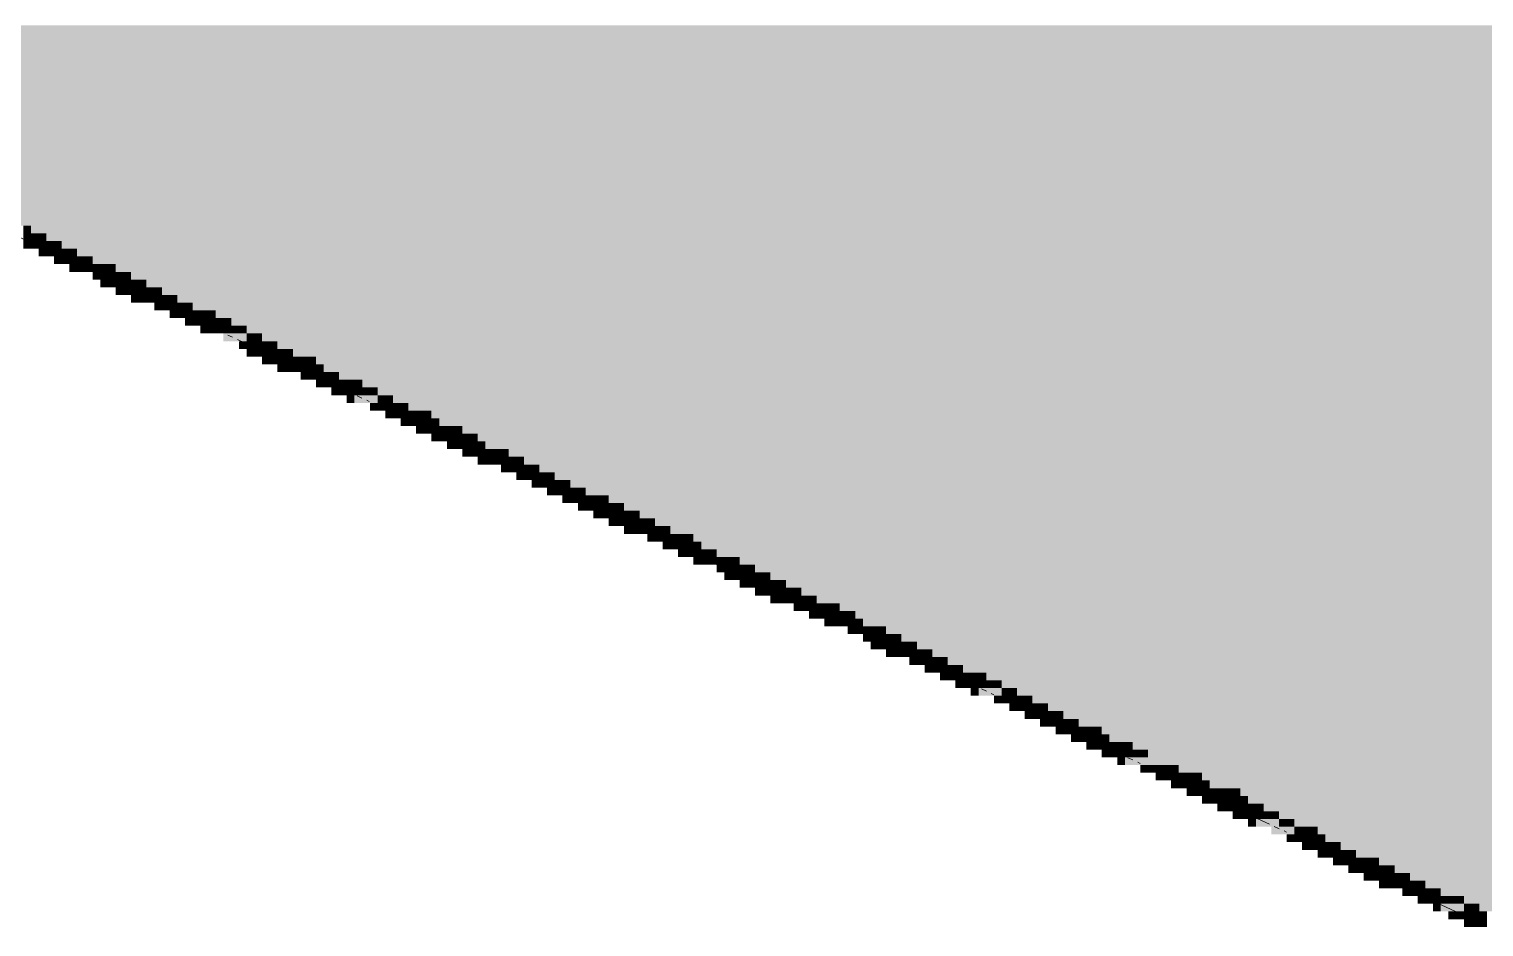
# Paper-space layout '03 3D Building and Roof' of a CAD drawing. Header units: millimetres. Extents: x 5 to 415, y 5 to 292.
# Drawn here: x 99.81 to 131.27, y 180.83 to 200.25 of the extents above; entities that cross this region are included whole.
import ezdxf

# ---------------------------------------------------------------- set-up
doc = ezdxf.new("R2010")
doc.units = ezdxf.units.MM
doc.layers.add('EXISTING', color=7, linetype='Continuous')
doc.layers.add('IMAGES', color=7, linetype='Continuous')

# ---------------------------------------------------------------- blocks, each defined once
blk = doc.blocks.new('SHEET_03')
at = {"layer": 'EXISTING', "color": 250, "lineweight": 9}
for p, q in [((99.567, 195.764), (100.253, 195.442)), ((100.358, 195.393), (100.464, 195.343)), ((100.569, 195.294), (100.622, 195.269)), ((100.728, 195.219), (100.833, 195.17)), ((100.939, 195.12), (100.991, 195.095)), ((101.15, 195.021), (101.836, 194.699)), ((101.941, 194.649), (102.047, 194.6)), ((102.152, 194.55), (102.205, 194.526)), ((102.363, 194.451), (102.416, 194.427)), ((102.522, 194.377), (102.627, 194.327)), ((102.733, 194.278), (103.049, 194.129)), ((103.155, 194.08), (103.419, 193.956)), ((103.524, 193.906), (103.63, 193.857)), ((103.735, 193.807), (103.788, 193.782)), ((103.946, 193.708), (103.999, 193.683)), ((104.105, 193.634), (104.21, 193.584)), ((104.316, 193.535), (104.632, 193.386)), ((104.738, 193.337), (105.002, 193.213)), ((105.107, 193.163), (105.213, 193.114)), ((105.318, 193.064), (105.371, 193.039)), ((105.529, 192.965), (105.582, 192.94)), ((105.688, 192.891), (106.215, 192.643)), ((106.321, 192.593), (106.426, 192.544)), ((106.532, 192.494), (106.585, 192.47)), ((106.69, 192.42), (106.796, 192.37)), ((106.901, 192.321), (107.007, 192.271)), ((107.112, 192.222), (107.165, 192.197)), ((107.323, 192.123), (107.798, 191.9)), ((107.904, 191.85), (108.009, 191.801)), ((108.115, 191.751), (108.167, 191.726)), ((108.273, 191.677), (108.379, 191.627)), ((108.484, 191.578), (108.59, 191.528)), ((108.695, 191.479), (108.748, 191.454)), ((108.906, 191.38), (109.381, 191.157)), ((109.487, 191.107), (109.592, 191.058)), ((109.698, 191.008), (109.75, 190.983)), ((109.856, 190.934), (109.962, 190.884)), ((110.067, 190.835), (110.173, 190.785)), ((110.278, 190.735), (110.595, 190.587)), ((110.7, 190.537), (110.964, 190.413)), ((111.07, 190.364), (111.175, 190.314)), ((111.281, 190.265), (111.386, 190.215)), ((111.492, 190.166), (111.545, 190.141)), ((111.65, 190.091), (111.756, 190.042)), ((111.861, 189.992), (112.178, 189.844)), ((112.283, 189.794), (112.547, 189.67)), ((112.653, 189.621), (112.758, 189.571)), ((112.864, 189.522), (112.969, 189.472)), ((113.075, 189.423), (113.127, 189.398)), ((113.233, 189.348), (113.339, 189.299)), ((113.444, 189.249), (113.761, 189.101)), ((113.866, 189.051), (114.341, 188.828)), ((114.447, 188.778), (114.552, 188.729)), ((114.658, 188.679), (114.71, 188.655)), ((114.869, 188.58), (115.344, 188.357)), ((115.449, 188.308), (115.555, 188.258)), ((115.66, 188.209), (115.924, 188.085)), ((116.03, 188.035), (116.135, 187.986)), ((116.241, 187.936), (116.293, 187.911)), ((116.452, 187.837), (116.927, 187.614)), ((117.032, 187.565), (117.138, 187.515)), ((117.243, 187.466), (117.507, 187.342)), ((117.613, 187.292), (117.718, 187.243)), ((117.824, 187.193), (117.876, 187.168)), ((118.035, 187.094), (118.721, 186.772)), ((118.826, 186.722), (118.932, 186.673)), ((119.037, 186.623), (119.09, 186.599)), ((119.196, 186.549), (119.301, 186.499)), ((119.407, 186.45), (119.723, 186.301)), ((119.829, 186.252), (120.304, 186.029)), ((120.409, 185.979), (120.515, 185.93)), ((120.62, 185.88), (120.673, 185.855)), ((120.779, 185.806), (120.884, 185.756)), ((120.99, 185.707), (121.306, 185.558)), ((121.412, 185.509), (121.887, 185.286)), ((121.992, 185.236), (122.098, 185.187)), ((122.203, 185.137), (122.256, 185.112)), ((122.361, 185.063), (122.467, 185.013)), ((122.573, 184.964), (123.1, 184.716)), ((123.206, 184.666), (123.47, 184.542)), ((123.575, 184.493), (123.681, 184.443)), ((123.786, 184.394), (123.839, 184.369)), ((123.997, 184.295), (124.05, 184.27)), ((124.156, 184.22), (124.683, 183.973)), ((124.789, 183.923), (125.053, 183.799)), ((125.158, 183.75), (125.264, 183.7)), ((125.369, 183.651), (125.422, 183.626)), ((125.58, 183.552), (126.266, 183.23)), ((126.372, 183.18), (126.636, 183.056)), ((126.741, 183.007), (126.847, 182.957)), ((126.952, 182.908), (127.005, 182.883)), ((127.163, 182.808), (127.849, 182.486)), ((127.955, 182.437), (128.06, 182.387)), ((128.166, 182.338), (128.218, 182.313)), ((128.324, 182.263), (128.43, 182.214)), ((128.535, 182.164), (128.588, 182.14)), ((128.746, 182.065), (129.432, 181.743)), ((129.538, 181.694), (129.643, 181.644)), ((129.749, 181.595), (129.801, 181.57)), ((129.907, 181.52), (130.013, 181.471)), ((130.118, 181.421), (131.015, 181)), ((131.121, 180.951), (131.226, 180.901))]:
    blk.add_line(p, q, dxfattribs=at)
at = {"layer": 'IMAGES', "color": 7}
for points in [[(90.682, 200.167), (146.006, 200.167), (90.682, 200.333), (146.006, 200.333)], [(91.016, 200), (146.339, 200), (91.016, 200.167), (146.339, 200.167)], [(91.349, 199.833), (146.839, 199.833), (91.349, 200), (146.839, 200)], [(91.682, 199.667), (147.172, 199.667), (91.682, 199.833), (147.172, 199.833)], [(92.016, 199.5), (147.505, 199.5), (92.016, 199.667), (147.505, 199.667)], [(92.515, 199.333), (147.838, 199.333), (92.515, 199.5), (147.838, 199.5)], [(92.849, 199.167), (148.172, 199.167), (92.849, 199.333), (148.172, 199.333)], [(93.015, 199), (148.505, 199), (93.015, 199.167), (148.505, 199.167)], [(93.515, 198.833), (149.005, 198.833), (93.515, 199), (149.005, 199)], [(93.849, 198.667), (149.172, 198.667), (93.849, 198.833), (149.172, 198.833)], [(94.182, 198.5), (149.505, 198.5), (94.182, 198.667), (149.505, 198.667)], [(94.515, 198.333), (150.338, 198.333), (94.515, 198.5), (150.338, 198.5)], [(94.848, 198.167), (150.338, 198.167), (94.848, 198.333), (150.338, 198.333)], [(95.348, 198), (150.671, 198), (95.348, 198.167), (150.671, 198.167)], [(95.682, 197.833), (151.005, 197.833), (95.682, 198), (151.005, 198)], [(96.015, 197.667), (151.338, 197.667), (96.015, 197.833), (151.338, 197.833)], [(96.181, 197.5), (151.671, 197.5), (96.181, 197.667), (151.671, 197.667)], [(96.681, 197.333), (152.171, 197.333), (96.681, 197.5), (152.171, 197.5)], [(97.015, 197.167), (152.504, 197.167), (97.015, 197.333), (152.504, 197.333)], [(97.515, 197), (152.671, 197), (97.515, 197.167), (152.671, 197.167)], [(97.681, 196.833), (153.171, 196.833), (97.681, 197), (153.171, 197)], [(98.014, 196.667), (153.504, 196.667), (98.014, 196.833), (153.504, 196.833)], [(98.514, 196.5), (154.004, 196.5), (98.514, 196.667), (154.004, 196.667)], [(98.848, 196.333), (154.171, 196.333), (98.848, 196.5), (154.171, 196.5)], [(99.181, 196.167), (154.504, 196.167), (99.181, 196.333), (154.504, 196.333)], [(99.514, 196), (155.004, 196), (99.514, 196.167), (155.004, 196.167)], [(99.681, 195.833), (99.847, 195.833), (99.681, 196), (99.847, 196)], [(99.681, 195.667), (99.847, 195.667), (99.681, 195.833), (99.847, 195.833)], [(99.847, 195.833), (155.337, 195.833), (99.847, 196), (155.337, 196)], [(99.847, 195.667), (100.014, 195.667), (99.847, 195.833), (100.014, 195.833)], [(100.014, 195.667), (100.181, 195.667), (100.014, 195.833), (100.181, 195.833)], [(100.181, 195.667), (155.67, 195.667), (100.181, 195.833), (155.67, 195.833)], [(99.681, 195.5), (99.847, 195.5), (99.681, 195.667), (99.847, 195.667)], [(99.847, 195.5), (100.181, 195.5), (99.847, 195.667), (100.181, 195.667)], [(100.014, 195.333), (100.181, 195.333), (100.014, 195.5), (100.181, 195.5)], [(100.181, 195.5), (100.514, 195.5), (100.181, 195.667), (100.514, 195.667)], [(100.181, 195.333), (100.347, 195.333), (100.181, 195.5), (100.347, 195.5)], [(100.347, 195.333), (100.514, 195.333), (100.347, 195.5), (100.514, 195.5)], [(100.514, 195.5), (156.004, 195.5), (100.514, 195.667), (156.004, 195.667)], [(100.514, 195.333), (100.681, 195.333), (100.514, 195.5), (100.681, 195.5)], [(100.681, 195.333), (100.847, 195.333), (100.681, 195.5), (100.847, 195.5)], [(100.847, 195.333), (156.337, 195.333), (100.847, 195.5), (156.337, 195.5)], [(100.347, 195.167), (100.514, 195.167), (100.347, 195.333), (100.514, 195.333)], [(100.514, 195.167), (100.847, 195.167), (100.514, 195.333), (100.847, 195.333)], [(100.681, 195), (100.847, 195), (100.681, 195.167), (100.847, 195.167)], [(100.847, 195.167), (101.014, 195.167), (100.847, 195.333), (101.014, 195.333)], [(100.847, 195), (101.014, 195), (100.847, 195.167), (101.014, 195.167)], [(101.014, 195.167), (101.181, 195.167), (101.014, 195.333), (101.181, 195.333)], [(101.014, 195), (101.181, 195), (101.014, 195.167), (101.181, 195.167)], [(101.181, 195.167), (156.67, 195.167), (101.181, 195.333), (156.67, 195.333)], [(101.181, 195), (101.347, 195), (101.181, 195.167), (101.347, 195.167)], [(101.347, 195), (101.68, 195), (101.347, 195.167), (101.68, 195.167)], [(101.68, 195), (157.17, 195), (101.68, 195.167), (157.17, 195.167)], [(101.181, 194.833), (101.347, 194.833), (101.181, 195), (101.347, 195)], [(101.347, 194.833), (101.514, 194.833), (101.347, 195), (101.514, 195)], [(101.347, 194.667), (101.514, 194.667), (101.347, 194.833), (101.514, 194.833)], [(101.514, 194.667), (101.68, 194.667), (101.514, 195), (101.68, 195)], [(101.68, 194.833), (102.014, 194.833), (101.68, 195), (102.014, 195)], [(101.68, 194.667), (101.847, 194.667), (101.68, 194.833), (101.847, 194.833)], [(101.847, 194.5), (102.014, 194.5), (101.847, 194.833), (102.014, 194.833)], [(102.014, 194.833), (157.503, 194.833), (102.014, 195), (157.503, 195)], [(102.014, 194.667), (102.347, 194.667), (102.014, 194.833), (102.347, 194.833)], [(102.347, 194.667), (157.67, 194.667), (102.347, 194.833), (157.67, 194.833)], [(101.68, 194.5), (101.847, 194.5), (101.68, 194.667), (101.847, 194.667)], [(102.014, 194.5), (102.18, 194.5), (102.014, 194.667), (102.18, 194.667)], [(102.014, 194.333), (102.18, 194.333), (102.014, 194.5), (102.18, 194.5)], [(102.18, 194.5), (102.347, 194.5), (102.18, 194.667), (102.347, 194.667)], [(102.18, 194.333), (102.347, 194.333), (102.18, 194.5), (102.347, 194.5)], [(102.347, 194.5), (102.68, 194.5), (102.347, 194.667), (102.68, 194.667)], [(102.347, 194.333), (102.68, 194.333), (102.347, 194.5), (102.68, 194.5)], [(102.68, 194.5), (158.17, 194.5), (102.68, 194.667), (158.17, 194.667)], [(102.68, 194.333), (102.847, 194.333), (102.68, 194.5), (102.847, 194.5)], [(102.847, 194.333), (103.014, 194.333), (102.847, 194.5), (103.014, 194.5)], [(103.014, 194.333), (158.503, 194.333), (103.014, 194.5), (158.503, 194.5)], [(102.514, 194.167), (102.68, 194.167), (102.514, 194.333), (102.68, 194.333)], [(102.68, 194.167), (102.847, 194.167), (102.68, 194.333), (102.847, 194.333)], [(102.847, 194.167), (103.014, 194.167), (102.847, 194.333), (103.014, 194.333)], [(102.847, 194), (103.014, 194), (102.847, 194.167), (103.014, 194.167)], [(103.014, 194.167), (103.18, 194.167), (103.014, 194.333), (103.18, 194.333)], [(103.014, 194), (103.347, 194), (103.014, 194.167), (103.347, 194.167)], [(103.18, 194.167), (103.347, 194.167), (103.18, 194.333), (103.347, 194.333)], [(103.347, 194.167), (158.836, 194.167), (103.347, 194.333), (158.836, 194.333)], [(103.347, 194), (103.513, 194), (103.347, 194.167), (103.513, 194.167)], [(103.513, 194), (103.68, 194), (103.513, 194.167), (103.68, 194.167)], [(103.68, 194), (103.847, 194), (103.68, 194.167), (103.847, 194.167)], [(103.847, 194), (159.336, 194), (103.847, 194.167), (159.336, 194.167)], [(103.18, 193.833), (103.347, 193.833), (103.18, 194), (103.347, 194)], [(103.347, 193.833), (103.513, 193.833), (103.347, 194), (103.513, 194)], [(103.513, 193.833), (103.68, 193.833), (103.513, 194), (103.68, 194)], [(103.513, 193.667), (103.68, 193.667), (103.513, 193.833), (103.68, 193.833)], [(103.68, 193.833), (103.847, 193.833), (103.68, 194), (103.847, 194)], [(103.68, 193.667), (103.847, 193.667), (103.68, 193.833), (103.847, 193.833)], [(103.847, 193.833), (104.013, 193.833), (103.847, 194), (104.013, 194)], [(103.847, 193.667), (104.18, 193.667), (103.847, 193.833), (104.18, 193.833)], [(104.013, 193.833), (104.18, 193.833), (104.013, 194), (104.18, 194)], [(104.18, 193.833), (159.503, 193.833), (104.18, 194), (159.503, 194)], [(104.18, 193.667), (104.513, 193.667), (104.18, 193.833), (104.513, 193.833)], [(104.513, 193.667), (159.836, 193.667), (104.513, 193.833), (159.836, 193.833)], [(104.013, 193.5), (104.513, 193.5), (104.013, 193.667), (104.513, 193.667)], [(104.513, 193.5), (104.68, 193.5), (104.513, 193.667), (104.68, 193.667)], [(104.68, 193.5), (104.847, 193.5), (104.68, 193.667), (104.847, 193.667)], [(104.847, 193.5), (160.336, 193.5), (104.847, 193.667), (160.336, 193.667)], [(104.347, 193.333), (104.513, 193.333), (104.347, 193.5), (104.513, 193.5)], [(104.513, 193.333), (104.68, 193.333), (104.513, 193.5), (104.68, 193.5)], [(104.513, 193.167), (104.68, 193.167), (104.513, 193.333), (104.68, 193.333)], [(104.68, 193.167), (104.847, 193.167), (104.68, 193.5), (104.847, 193.5)], [(104.847, 193.333), (105.013, 193.333), (104.847, 193.5), (105.013, 193.5)], [(104.847, 193.167), (105.013, 193.167), (104.847, 193.333), (105.013, 193.333)], [(105.013, 193.333), (105.18, 193.333), (105.013, 193.5), (105.18, 193.5)], [(105.013, 193.167), (105.18, 193.167), (105.013, 193.333), (105.18, 193.333)], [(105.18, 193.333), (160.669, 193.333), (105.18, 193.5), (160.669, 193.5)], [(105.18, 193.167), (105.513, 193.167), (105.18, 193.333), (105.513, 193.333)], [(105.513, 193.167), (160.836, 193.167), (105.513, 193.333), (160.836, 193.333)], [(104.847, 193), (105.013, 193), (104.847, 193.167), (105.013, 193.167)], [(105.013, 193), (105.18, 193), (105.013, 193.167), (105.18, 193.167)], [(105.18, 193), (105.346, 193), (105.18, 193.167), (105.346, 193.167)], [(105.18, 192.833), (105.346, 192.833), (105.18, 193), (105.346, 193)], [(105.346, 193), (105.513, 193), (105.346, 193.167), (105.513, 193.167)], [(105.346, 192.833), (105.513, 192.833), (105.346, 193), (105.513, 193)], [(105.513, 193), (105.68, 193), (105.513, 193.167), (105.68, 193.167)], [(105.513, 192.833), (105.846, 192.833), (105.513, 193), (105.846, 193)], [(105.68, 193), (105.846, 193), (105.68, 193.167), (105.846, 193.167)], [(105.846, 193), (106.013, 193), (105.846, 193.167), (106.013, 193.167)], [(105.846, 192.833), (106.013, 192.833), (105.846, 193), (106.013, 193)], [(106.013, 193), (161.336, 193), (106.013, 193.167), (161.336, 193.167)], [(106.013, 192.833), (106.18, 192.833), (106.013, 193), (106.18, 193)], [(106.18, 192.833), (161.669, 192.833), (106.18, 193), (161.669, 193)], [(105.68, 192.667), (105.846, 192.667), (105.68, 192.833), (105.846, 192.833)], [(105.846, 192.667), (106.18, 192.667), (105.846, 192.833), (106.18, 192.833)], [(106.013, 192.5), (106.18, 192.5), (106.013, 192.667), (106.18, 192.667)], [(106.18, 192.667), (106.346, 192.667), (106.18, 192.833), (106.346, 192.833)], [(106.18, 192.5), (106.346, 192.5), (106.18, 192.667), (106.346, 192.667)], [(106.346, 192.667), (106.513, 192.667), (106.346, 192.833), (106.513, 192.833)], [(106.346, 192.5), (106.513, 192.5), (106.346, 192.667), (106.513, 192.667)], [(106.513, 192.667), (162.003, 192.667), (106.513, 192.833), (162.003, 192.833)], [(106.513, 192.5), (106.68, 192.5), (106.513, 192.667), (106.68, 192.667)], [(106.68, 192.5), (106.846, 192.5), (106.68, 192.667), (106.846, 192.667)], [(106.846, 192.5), (107.013, 192.5), (106.846, 192.667), (107.013, 192.667)], [(107.013, 192.5), (162.502, 192.5), (107.013, 192.667), (162.502, 192.667)], [(106.346, 192.333), (106.513, 192.333), (106.346, 192.5), (106.513, 192.5)], [(106.513, 192.333), (106.846, 192.333), (106.513, 192.5), (106.846, 192.5)], [(106.68, 192.167), (106.846, 192.167), (106.68, 192.333), (106.846, 192.333)], [(106.846, 192.333), (107.013, 192.333), (106.846, 192.5), (107.013, 192.5)], [(106.846, 192.167), (107.346, 192.167), (106.846, 192.333), (107.346, 192.333)], [(107.013, 192.333), (107.346, 192.333), (107.013, 192.5), (107.346, 192.5)], [(107.346, 192.333), (162.669, 192.333), (107.346, 192.5), (162.669, 192.5)], [(107.346, 192.167), (107.513, 192.167), (107.346, 192.333), (107.513, 192.333)], [(107.513, 192.167), (107.679, 192.167), (107.513, 192.333), (107.679, 192.333)], [(107.679, 192.167), (163.002, 192.167), (107.679, 192.333), (163.002, 192.333)], [(107.179, 192), (107.346, 192), (107.179, 192.167), (107.346, 192.167)], [(107.346, 192), (107.513, 192), (107.346, 192.167), (107.513, 192.167)], [(107.513, 192), (107.679, 192), (107.513, 192.167), (107.679, 192.167)], [(107.513, 191.833), (107.679, 191.833), (107.513, 192), (107.679, 192)], [(107.679, 192), (107.846, 192), (107.679, 192.167), (107.846, 192.167)], [(107.679, 191.833), (107.846, 191.833), (107.679, 192), (107.846, 192)], [(107.846, 192), (108.013, 192), (107.846, 192.167), (108.013, 192.167)], [(107.846, 191.833), (108.013, 191.833), (107.846, 192), (108.013, 192)], [(108.013, 192), (163.502, 192), (108.013, 192.167), (163.502, 192.167)], [(108.013, 191.833), (108.179, 191.833), (108.013, 192), (108.179, 192)], [(108.179, 191.833), (108.346, 191.833), (108.179, 192), (108.346, 192)], [(108.346, 191.833), (108.512, 191.833), (108.346, 192), (108.512, 192)], [(108.512, 191.833), (163.836, 191.833), (108.512, 192), (163.836, 192)], [(107.846, 191.667), (108.013, 191.667), (107.846, 191.833), (108.013, 191.833)], [(108.013, 191.667), (108.346, 191.667), (108.013, 191.833), (108.346, 191.833)], [(108.179, 191.5), (108.346, 191.5), (108.179, 191.667), (108.346, 191.667)], [(108.346, 191.667), (108.512, 191.667), (108.346, 191.833), (108.512, 191.833)], [(108.346, 191.5), (108.679, 191.5), (108.346, 191.667), (108.679, 191.667)], [(108.512, 191.667), (108.679, 191.667), (108.512, 191.833), (108.679, 191.833)], [(108.679, 191.667), (164.169, 191.667), (108.679, 191.833), (164.169, 191.833)], [(108.679, 191.5), (108.846, 191.5), (108.679, 191.667), (108.846, 191.667)], [(108.846, 191.5), (109.012, 191.5), (108.846, 191.667), (109.012, 191.667)], [(109.012, 191.5), (109.179, 191.5), (109.012, 191.667), (109.179, 191.667)], [(109.179, 191.5), (164.502, 191.5), (109.179, 191.667), (164.502, 191.667)], [(108.512, 191.333), (108.679, 191.333), (108.512, 191.5), (108.679, 191.5)], [(108.679, 191.333), (108.846, 191.333), (108.679, 191.5), (108.846, 191.5)], [(108.846, 191.333), (109.179, 191.333), (108.846, 191.5), (109.179, 191.5)], [(108.846, 191.167), (109.012, 191.167), (108.846, 191.333), (109.012, 191.333)], [(109.012, 191.167), (109.346, 191.167), (109.012, 191.333), (109.346, 191.333)], [(109.179, 191.333), (109.346, 191.333), (109.179, 191.5), (109.346, 191.5)], [(109.346, 191.333), (109.512, 191.333), (109.346, 191.5), (109.512, 191.5)], [(109.346, 191.167), (109.512, 191.167), (109.346, 191.333), (109.512, 191.333)], [(109.512, 191.333), (164.835, 191.333), (109.512, 191.5), (164.835, 191.5)], [(109.512, 191.167), (109.679, 191.167), (109.512, 191.333), (109.679, 191.333)], [(109.679, 191.167), (165.169, 191.167), (109.679, 191.333), (165.169, 191.333)], [(109.179, 191), (109.346, 191), (109.179, 191.167), (109.346, 191.167)], [(109.346, 191), (109.512, 191), (109.346, 191.167), (109.512, 191.167)], [(109.512, 191), (109.679, 191), (109.512, 191.167), (109.679, 191.167)], [(109.679, 191), (109.846, 191), (109.679, 191.167), (109.846, 191.167)], [(109.846, 191), (110.012, 191), (109.846, 191.167), (110.012, 191.167)], [(110.012, 191), (110.179, 191), (110.012, 191.167), (110.179, 191.167)], [(110.179, 191), (165.669, 191), (110.179, 191.167), (165.669, 191.167)], [(109.512, 190.833), (109.679, 190.833), (109.512, 191), (109.679, 191)], [(109.679, 190.833), (110.012, 190.833), (109.679, 191), (110.012, 191)], [(110.012, 190.833), (110.179, 190.833), (110.012, 191), (110.179, 191)], [(110.012, 190.667), (110.179, 190.667), (110.012, 190.833), (110.179, 190.833)], [(110.179, 190.833), (110.345, 190.833), (110.179, 191), (110.345, 191)], [(110.179, 190.667), (110.345, 190.667), (110.179, 190.833), (110.345, 190.833)], [(110.345, 190.833), (110.512, 190.833), (110.345, 191), (110.512, 191)], [(110.345, 190.667), (110.512, 190.667), (110.345, 190.833), (110.512, 190.833)], [(110.512, 190.833), (166.002, 190.833), (110.512, 191), (166.002, 191)], [(110.512, 190.667), (110.679, 190.667), (110.512, 190.833), (110.679, 190.833)], [(110.679, 190.667), (110.845, 190.667), (110.679, 190.833), (110.845, 190.833)], [(110.845, 190.667), (166.335, 190.667), (110.845, 190.833), (166.335, 190.833)], [(110.345, 190.5), (110.512, 190.5), (110.345, 190.667), (110.512, 190.667)], [(110.512, 190.5), (110.679, 190.5), (110.512, 190.667), (110.679, 190.667)], [(110.679, 190.5), (110.845, 190.5), (110.679, 190.667), (110.845, 190.667)], [(110.679, 190.333), (110.845, 190.333), (110.679, 190.5), (110.845, 190.5)], [(110.845, 190.5), (111.012, 190.5), (110.845, 190.667), (111.012, 190.667)], [(110.845, 190.333), (111.012, 190.333), (110.845, 190.5), (111.012, 190.5)], [(111.012, 190.5), (111.179, 190.5), (111.012, 190.667), (111.179, 190.667)], [(111.012, 190.333), (111.179, 190.333), (111.012, 190.5), (111.179, 190.5)], [(111.179, 190.5), (166.668, 190.5), (111.179, 190.667), (166.668, 190.667)], [(111.179, 190.333), (111.345, 190.333), (111.179, 190.5), (111.345, 190.5)], [(111.345, 190.333), (111.512, 190.333), (111.345, 190.5), (111.512, 190.5)], [(111.512, 190.333), (167.002, 190.333), (111.512, 190.5), (167.002, 190.5)], [(111.012, 190.167), (111.179, 190.167), (111.012, 190.333), (111.179, 190.333)], [(111.179, 190.167), (111.345, 190.167), (111.179, 190.333), (111.345, 190.333)], [(111.345, 190.167), (111.512, 190.167), (111.345, 190.333), (111.512, 190.333)], [(111.345, 190), (111.512, 190), (111.345, 190.167), (111.512, 190.167)], [(111.512, 190.167), (111.679, 190.167), (111.512, 190.333), (111.679, 190.333)], [(111.512, 190), (111.845, 190), (111.512, 190.167), (111.845, 190.167)], [(111.679, 190.167), (111.845, 190.167), (111.679, 190.333), (111.845, 190.333)], [(111.845, 190.167), (167.501, 190.167), (111.845, 190.333), (167.501, 190.333)], [(111.845, 190), (112.012, 190), (111.845, 190.167), (112.012, 190.167)], [(112.012, 190), (112.178, 190), (112.012, 190.167), (112.178, 190.167)], [(112.178, 190), (112.345, 190), (112.178, 190.167), (112.345, 190.167)], [(112.345, 190), (167.668, 190), (112.345, 190.167), (167.668, 190.167)], [(111.679, 189.833), (111.845, 189.833), (111.679, 190), (111.845, 190)], [(111.845, 189.833), (112.012, 189.833), (111.845, 190), (112.012, 190)], [(112.012, 189.833), (112.178, 189.833), (112.012, 190), (112.178, 190)], [(112.012, 189.667), (112.178, 189.667), (112.012, 189.833), (112.178, 189.833)], [(112.178, 189.667), (112.345, 189.667), (112.178, 190), (112.345, 190)], [(112.345, 189.833), (112.512, 189.833), (112.345, 190), (112.512, 190)], [(112.345, 189.667), (112.512, 189.667), (112.345, 189.833), (112.512, 189.833)], [(112.512, 189.833), (112.678, 189.833), (112.512, 190), (112.678, 190)], [(112.512, 189.5), (112.678, 189.5), (112.512, 189.833), (112.678, 189.833)], [(112.678, 189.833), (168.001, 189.833), (112.678, 190), (168.001, 190)], [(112.678, 189.667), (112.845, 189.667), (112.678, 189.833), (112.845, 189.833)], [(112.845, 189.667), (113.012, 189.667), (112.845, 189.833), (113.012, 189.833)], [(113.012, 189.667), (168.335, 189.667), (113.012, 189.833), (168.335, 189.833)], [(112.345, 189.5), (112.512, 189.5), (112.345, 189.667), (112.512, 189.667)], [(112.678, 189.5), (112.845, 189.5), (112.678, 189.667), (112.845, 189.667)], [(112.678, 189.333), (112.845, 189.333), (112.678, 189.5), (112.845, 189.5)], [(112.845, 189.333), (113.012, 189.333), (112.845, 189.667), (113.012, 189.667)], [(113.012, 189.5), (113.178, 189.5), (113.012, 189.667), (113.178, 189.667)], [(113.012, 189.333), (113.178, 189.333), (113.012, 189.5), (113.178, 189.5)], [(113.178, 189.5), (113.345, 189.5), (113.178, 189.667), (113.345, 189.667)], [(113.178, 189.333), (113.345, 189.333), (113.178, 189.5), (113.345, 189.5)], [(113.345, 189.5), (168.835, 189.5), (113.345, 189.667), (168.835, 189.667)], [(113.345, 189.333), (113.512, 189.333), (113.345, 189.5), (113.512, 189.5)], [(113.512, 189.333), (113.678, 189.333), (113.512, 189.5), (113.678, 189.5)], [(113.678, 189.333), (169.168, 189.333), (113.678, 189.5), (169.168, 189.5)], [(113.178, 189.167), (113.345, 189.167), (113.178, 189.333), (113.345, 189.333)], [(113.345, 189.167), (113.512, 189.167), (113.345, 189.333), (113.512, 189.333)], [(113.512, 189.167), (113.678, 189.167), (113.512, 189.333), (113.678, 189.333)], [(113.512, 189), (113.678, 189), (113.512, 189.167), (113.678, 189.167)], [(113.678, 189.167), (113.845, 189.167), (113.678, 189.333), (113.845, 189.333)], [(113.678, 189), (113.845, 189), (113.678, 189.167), (113.845, 189.167)], [(113.845, 189.167), (114.011, 189.167), (113.845, 189.333), (114.011, 189.333)], [(113.845, 189), (114.178, 189), (113.845, 189.167), (114.178, 189.167)], [(114.011, 189.167), (114.178, 189.167), (114.011, 189.333), (114.178, 189.333)], [(114.178, 189.167), (169.501, 189.167), (114.178, 189.333), (169.501, 189.333)], [(114.178, 189), (114.345, 189), (114.178, 189.167), (114.345, 189.167)], [(114.345, 189), (169.834, 189), (114.345, 189.167), (169.834, 189.167)], [(113.845, 188.833), (114.011, 188.833), (113.845, 189), (114.011, 189)], [(114.011, 188.833), (114.178, 188.833), (114.011, 189), (114.178, 189)], [(114.178, 188.833), (114.345, 188.833), (114.178, 189), (114.345, 189)], [(114.178, 188.667), (114.345, 188.667), (114.178, 188.833), (114.345, 188.833)], [(114.345, 188.833), (114.511, 188.833), (114.345, 189), (114.511, 189)], [(114.345, 188.667), (114.678, 188.667), (114.345, 188.833), (114.678, 188.833)], [(114.511, 188.833), (114.678, 188.833), (114.511, 189), (114.678, 189)], [(114.678, 188.833), (170.168, 188.833), (114.678, 189), (170.168, 189)], [(114.678, 188.667), (114.845, 188.667), (114.678, 188.833), (114.845, 188.833)], [(114.845, 188.667), (115.011, 188.667), (114.845, 188.833), (115.011, 188.833)], [(115.011, 188.667), (115.178, 188.667), (115.011, 188.833), (115.178, 188.833)], [(115.178, 188.667), (170.668, 188.667), (115.178, 188.833), (170.668, 188.833)], [(114.678, 188.5), (114.845, 188.5), (114.678, 188.667), (114.845, 188.667)], [(114.845, 188.5), (115.178, 188.5), (114.845, 188.667), (115.178, 188.667)], [(114.845, 188.333), (115.011, 188.333), (114.845, 188.5), (115.011, 188.5)], [(115.011, 188.333), (115.178, 188.333), (115.011, 188.5), (115.178, 188.5)], [(115.178, 188.5), (115.345, 188.5), (115.178, 188.667), (115.345, 188.667)], [(115.178, 188.333), (115.345, 188.333), (115.178, 188.5), (115.345, 188.5)], [(115.345, 188.5), (115.511, 188.5), (115.345, 188.667), (115.511, 188.667)], [(115.345, 188.167), (115.511, 188.167), (115.345, 188.5), (115.511, 188.5)], [(115.511, 188.5), (171.001, 188.5), (115.511, 188.667), (171.001, 188.667)], [(115.511, 188.333), (115.844, 188.333), (115.511, 188.5), (115.844, 188.5)], [(115.844, 188.333), (171.167, 188.333), (115.844, 188.5), (171.167, 188.5)], [(115.178, 188.167), (115.345, 188.167), (115.178, 188.333), (115.345, 188.333)], [(115.511, 188.167), (115.678, 188.167), (115.511, 188.333), (115.678, 188.333)], [(115.678, 188), (115.844, 188), (115.678, 188.333), (115.844, 188.333)], [(115.844, 188.167), (116.011, 188.167), (115.844, 188.333), (116.011, 188.333)], [(116.011, 188.167), (116.178, 188.167), (116.011, 188.333), (116.178, 188.333)], [(116.178, 188.167), (171.667, 188.167), (116.178, 188.333), (171.667, 188.333)], [(115.511, 188), (115.678, 188), (115.511, 188.167), (115.678, 188.167)], [(115.844, 188), (116.011, 188), (115.844, 188.167), (116.011, 188.167)], [(115.844, 187.833), (116.011, 187.833), (115.844, 188), (116.011, 188)], [(116.011, 187.833), (116.178, 187.833), (116.011, 188.167), (116.178, 188.167)], [(116.178, 188), (116.344, 188), (116.178, 188.167), (116.344, 188.167)], [(116.178, 187.833), (116.344, 187.833), (116.178, 188), (116.344, 188)], [(116.344, 188), (116.511, 188), (116.344, 188.167), (116.511, 188.167)], [(116.344, 187.833), (116.511, 187.833), (116.344, 188), (116.511, 188)], [(116.511, 188), (172.001, 188), (116.511, 188.167), (172.001, 188.167)], [(116.511, 187.833), (116.678, 187.833), (116.511, 188), (116.678, 188)], [(116.678, 187.833), (116.844, 187.833), (116.678, 188), (116.844, 188)], [(116.844, 187.833), (172.334, 187.833), (116.844, 188), (172.334, 188)], [(116.344, 187.667), (116.511, 187.667), (116.344, 187.833), (116.511, 187.833)], [(116.511, 187.667), (116.844, 187.667), (116.511, 187.833), (116.844, 187.833)], [(116.678, 187.5), (116.844, 187.5), (116.678, 187.667), (116.844, 187.667)], [(116.844, 187.667), (117.011, 187.667), (116.844, 187.833), (117.011, 187.833)], [(116.844, 187.5), (117.011, 187.5), (116.844, 187.667), (117.011, 187.667)], [(117.011, 187.667), (117.178, 187.667), (117.011, 187.833), (117.178, 187.833)], [(117.011, 187.5), (117.178, 187.5), (117.011, 187.667), (117.178, 187.667)], [(117.178, 187.667), (117.344, 187.667), (117.178, 187.833), (117.344, 187.833)], [(117.178, 187.5), (117.344, 187.5), (117.178, 187.667), (117.344, 187.667)], [(117.344, 187.667), (172.667, 187.667), (117.344, 187.833), (172.667, 187.833)], [(117.344, 187.5), (117.511, 187.5), (117.344, 187.667), (117.511, 187.667)], [(117.511, 187.5), (117.677, 187.5), (117.511, 187.667), (117.677, 187.667)], [(117.677, 187.5), (173, 187.5), (117.677, 187.667), (173, 187.667)], [(117.011, 187.333), (117.178, 187.333), (117.011, 187.5), (117.178, 187.5)], [(117.178, 187.333), (117.344, 187.333), (117.178, 187.5), (117.344, 187.5)], [(117.344, 187.333), (117.511, 187.333), (117.344, 187.5), (117.511, 187.5)], [(117.511, 187.333), (117.677, 187.333), (117.511, 187.5), (117.677, 187.5)], [(117.511, 187.167), (117.844, 187.167), (117.511, 187.333), (117.844, 187.333)], [(117.677, 187.333), (117.844, 187.333), (117.677, 187.5), (117.844, 187.5)], [(117.844, 187.333), (173.334, 187.333), (117.844, 187.5), (173.334, 187.5)], [(117.844, 187.167), (118.011, 187.167), (117.844, 187.333), (118.011, 187.333)], [(118.011, 187.167), (118.177, 187.167), (118.011, 187.333), (118.177, 187.333)], [(118.177, 187.167), (118.344, 187.167), (118.177, 187.333), (118.344, 187.333)], [(118.344, 187.167), (173.834, 187.167), (118.344, 187.333), (173.834, 187.333)], [(117.844, 187), (118.011, 187), (117.844, 187.167), (118.011, 187.167)], [(118.011, 187), (118.177, 187), (118.011, 187.167), (118.177, 187.167)], [(118.011, 186.833), (118.177, 186.833), (118.011, 187), (118.177, 187)], [(118.177, 187), (118.344, 187), (118.177, 187.167), (118.344, 187.167)], [(118.177, 186.833), (118.344, 186.833), (118.177, 187), (118.344, 187)], [(118.344, 187), (118.511, 187), (118.344, 187.167), (118.511, 187.167)], [(118.344, 186.833), (118.511, 186.833), (118.344, 187), (118.511, 187)], [(118.511, 187), (118.677, 187), (118.511, 187.167), (118.677, 187.167)], [(118.511, 186.833), (118.677, 186.833), (118.511, 187), (118.677, 187)], [(118.677, 187), (174.167, 187), (118.677, 187.167), (174.167, 187.167)], [(118.677, 186.833), (118.844, 186.833), (118.677, 187), (118.844, 187)], [(118.844, 186.833), (119.011, 186.833), (118.844, 187), (119.011, 187)], [(119.011, 186.833), (174.334, 186.833), (119.011, 187), (174.334, 187)], [(118.344, 186.667), (118.511, 186.667), (118.344, 186.833), (118.511, 186.833)], [(118.511, 186.667), (118.677, 186.667), (118.511, 186.833), (118.677, 186.833)], [(118.677, 186.667), (118.844, 186.667), (118.677, 186.833), (118.844, 186.833)], [(118.844, 186.667), (119.011, 186.667), (118.844, 186.833), (119.011, 186.833)], [(118.844, 186.5), (119.011, 186.5), (118.844, 186.667), (119.011, 186.667)], [(119.011, 186.667), (119.177, 186.667), (119.011, 186.833), (119.177, 186.833)], [(119.011, 186.5), (119.177, 186.5), (119.011, 186.667), (119.177, 186.667)], [(119.177, 186.667), (119.344, 186.667), (119.177, 186.833), (119.344, 186.833)], [(119.177, 186.5), (119.344, 186.5), (119.177, 186.667), (119.344, 186.667)], [(119.344, 186.667), (174.833, 186.667), (119.344, 186.833), (174.833, 186.833)], [(119.344, 186.5), (119.51, 186.5), (119.344, 186.667), (119.51, 186.667)], [(119.51, 186.5), (119.677, 186.5), (119.51, 186.667), (119.677, 186.667)], [(119.677, 186.5), (175.167, 186.5), (119.677, 186.667), (175.167, 186.667)], [(119.177, 186.333), (119.344, 186.333), (119.177, 186.5), (119.344, 186.5)], [(119.344, 186.333), (119.51, 186.333), (119.344, 186.5), (119.51, 186.5)], [(119.51, 186.333), (119.677, 186.333), (119.51, 186.5), (119.677, 186.5)], [(119.51, 186.167), (119.677, 186.167), (119.51, 186.333), (119.677, 186.333)], [(119.677, 186.333), (119.844, 186.333), (119.677, 186.5), (119.844, 186.5)], [(119.677, 186.167), (119.844, 186.167), (119.677, 186.333), (119.844, 186.333)], [(119.844, 186.333), (120.01, 186.333), (119.844, 186.5), (120.01, 186.5)], [(119.844, 186.167), (120.01, 186.167), (119.844, 186.333), (120.01, 186.333)], [(120.01, 186.333), (175.5, 186.333), (120.01, 186.5), (175.5, 186.5)], [(120.01, 186.167), (120.177, 186.167), (120.01, 186.333), (120.177, 186.333)], [(120.177, 186.167), (120.344, 186.167), (120.177, 186.333), (120.344, 186.333)], [(120.344, 186.167), (120.51, 186.167), (120.344, 186.333), (120.51, 186.333)], [(120.51, 186.167), (175.833, 186.167), (120.51, 186.333), (175.833, 186.333)], [(119.844, 186), (120.01, 186), (119.844, 186.167), (120.01, 186.167)], [(120.01, 186), (120.344, 186), (120.01, 186.167), (120.344, 186.167)], [(120.177, 185.833), (120.344, 185.833), (120.177, 186), (120.344, 186)], [(120.344, 186), (120.51, 186), (120.344, 186.167), (120.51, 186.167)], [(120.344, 185.833), (120.844, 185.833), (120.344, 186), (120.844, 186)], [(120.51, 186), (120.677, 186), (120.51, 186.167), (120.677, 186.167)], [(120.677, 186), (120.844, 186), (120.677, 186.167), (120.844, 186.167)], [(120.844, 186), (176.167, 186), (120.844, 186.167), (176.167, 186.167)], [(120.844, 185.833), (121.01, 185.833), (120.844, 186), (121.01, 186)], [(121.01, 185.833), (121.177, 185.833), (121.01, 186), (121.177, 186)], [(121.177, 185.833), (176.666, 185.833), (121.177, 186), (176.666, 186)], [(120.677, 185.667), (120.844, 185.667), (120.677, 185.833), (120.844, 185.833)], [(120.844, 185.667), (121.177, 185.667), (120.844, 185.833), (121.177, 185.833)], [(121.01, 185.5), (121.177, 185.5), (121.01, 185.667), (121.177, 185.667)], [(121.177, 185.667), (121.343, 185.667), (121.177, 185.833), (121.343, 185.833)], [(121.177, 185.5), (121.343, 185.5), (121.177, 185.667), (121.343, 185.667)], [(121.343, 185.667), (121.51, 185.667), (121.343, 185.833), (121.51, 185.833)], [(121.343, 185.5), (121.51, 185.5), (121.343, 185.667), (121.51, 185.667)], [(121.51, 185.667), (177, 185.667), (121.51, 185.833), (177, 185.833)], [(121.51, 185.5), (121.677, 185.5), (121.51, 185.667), (121.677, 185.667)], [(121.677, 185.5), (121.843, 185.5), (121.677, 185.667), (121.843, 185.667)], [(121.843, 185.5), (177.333, 185.5), (121.843, 185.667), (177.333, 185.667)], [(121.343, 185.333), (121.51, 185.333), (121.343, 185.5), (121.51, 185.5)], [(121.51, 185.333), (121.677, 185.333), (121.51, 185.5), (121.677, 185.5)], [(121.677, 185.333), (121.843, 185.333), (121.677, 185.5), (121.843, 185.5)], [(121.843, 185.333), (122.01, 185.333), (121.843, 185.5), (122.01, 185.5)], [(122.01, 185.333), (122.177, 185.333), (122.01, 185.5), (122.177, 185.5)], [(122.177, 185.333), (177.5, 185.333), (122.177, 185.5), (177.5, 185.5)], [(121.677, 185.167), (121.843, 185.167), (121.677, 185.333), (121.843, 185.333)], [(121.843, 185.167), (122.01, 185.167), (121.843, 185.333), (122.01, 185.333)], [(122.01, 185.167), (122.177, 185.167), (122.01, 185.333), (122.177, 185.333)], [(122.01, 185), (122.177, 185), (122.01, 185.167), (122.177, 185.167)], [(122.177, 185.167), (122.343, 185.167), (122.177, 185.333), (122.343, 185.333)], [(122.177, 185), (122.343, 185), (122.177, 185.167), (122.343, 185.167)], [(122.343, 185.167), (122.51, 185.167), (122.343, 185.333), (122.51, 185.333)], [(122.343, 185), (122.51, 185), (122.343, 185.167), (122.51, 185.167)], [(122.51, 185.167), (178, 185.167), (122.51, 185.333), (178, 185.333)], [(122.51, 185), (122.677, 185), (122.51, 185.167), (122.677, 185.167)], [(122.677, 185), (122.843, 185), (122.677, 185.167), (122.843, 185.167)], [(122.843, 185), (123.01, 185), (122.843, 185.167), (123.01, 185.167)], [(123.01, 185), (178.333, 185), (123.01, 185.167), (178.333, 185.167)], [(122.343, 184.833), (122.51, 184.833), (122.343, 185), (122.51, 185)], [(122.51, 184.833), (122.677, 184.833), (122.51, 185), (122.677, 185)], [(122.677, 184.833), (122.843, 184.833), (122.677, 185), (122.843, 185)], [(122.677, 184.667), (122.843, 184.667), (122.677, 184.833), (122.843, 184.833)], [(122.843, 184.833), (123.01, 184.833), (122.843, 185), (123.01, 185)], [(122.843, 184.667), (123.01, 184.667), (122.843, 184.833), (123.01, 184.833)], [(123.01, 184.833), (123.176, 184.833), (123.01, 185), (123.176, 185)], [(123.01, 184.667), (123.176, 184.667), (123.01, 184.833), (123.176, 184.833)], [(123.176, 184.833), (178.666, 184.833), (123.176, 185), (178.666, 185)], [(123.176, 184.667), (123.343, 184.667), (123.176, 184.833), (123.343, 184.833)], [(123.343, 184.667), (123.51, 184.667), (123.343, 184.833), (123.51, 184.833)], [(123.51, 184.667), (123.676, 184.667), (123.51, 184.833), (123.676, 184.833)], [(123.676, 184.667), (179.166, 184.667), (123.676, 184.833), (179.166, 184.833)], [(123.01, 184.5), (123.176, 184.5), (123.01, 184.667), (123.176, 184.667)], [(123.176, 184.5), (123.343, 184.5), (123.176, 184.667), (123.343, 184.667)], [(123.343, 184.5), (123.51, 184.5), (123.343, 184.667), (123.51, 184.667)], [(123.343, 184.333), (123.51, 184.333), (123.343, 184.5), (123.51, 184.5)], [(123.51, 184.5), (123.676, 184.5), (123.51, 184.667), (123.676, 184.667)], [(123.51, 184.333), (124.01, 184.333), (123.51, 184.5), (124.01, 184.5)], [(123.676, 184.5), (123.843, 184.5), (123.676, 184.667), (123.843, 184.667)], [(123.843, 184.5), (124.01, 184.5), (123.843, 184.667), (124.01, 184.667)], [(124.01, 184.5), (179.499, 184.5), (124.01, 184.667), (179.499, 184.667)], [(124.01, 184.333), (124.51, 184.333), (124.01, 184.5), (124.51, 184.5)], [(124.51, 184.333), (179.833, 184.333), (124.51, 184.5), (179.833, 184.5)], [(123.843, 184.167), (124.01, 184.167), (123.843, 184.333), (124.01, 184.333)], [(124.01, 184.167), (124.343, 184.167), (124.01, 184.333), (124.343, 184.333)], [(124.176, 184), (124.343, 184), (124.176, 184.167), (124.343, 184.167)], [(124.343, 184.167), (124.51, 184.167), (124.343, 184.333), (124.51, 184.333)], [(124.343, 184), (124.51, 184), (124.343, 184.167), (124.51, 184.167)], [(124.51, 184.167), (124.676, 184.167), (124.51, 184.333), (124.676, 184.333)], [(124.51, 184), (124.676, 184), (124.51, 184.167), (124.676, 184.167)], [(124.676, 184.167), (180.166, 184.167), (124.676, 184.333), (180.166, 184.333)], [(124.676, 184), (124.843, 184), (124.676, 184.167), (124.843, 184.167)], [(124.843, 184), (125.009, 184), (124.843, 184.167), (125.009, 184.167)], [(125.009, 184), (125.176, 184), (125.009, 184.167), (125.176, 184.167)], [(125.176, 184), (180.666, 184), (125.176, 184.167), (180.666, 184.167)], [(124.51, 183.833), (124.676, 183.833), (124.51, 184), (124.676, 184)], [(124.676, 183.833), (124.843, 183.833), (124.676, 184), (124.843, 184)], [(124.843, 183.833), (125.009, 183.833), (124.843, 184), (125.009, 184)], [(124.843, 183.667), (125.009, 183.667), (124.843, 183.833), (125.009, 183.833)], [(125.009, 183.833), (125.176, 183.833), (125.009, 184), (125.176, 184)], [(125.009, 183.667), (125.343, 183.667), (125.009, 183.833), (125.343, 183.833)], [(125.176, 183.833), (125.343, 183.833), (125.176, 184), (125.343, 184)], [(125.343, 183.833), (180.999, 183.833), (125.343, 184), (180.999, 184)], [(125.343, 183.667), (125.509, 183.667), (125.343, 183.833), (125.509, 183.833)], [(125.509, 183.667), (125.676, 183.667), (125.509, 183.833), (125.676, 183.833)], [(125.676, 183.667), (125.843, 183.667), (125.676, 183.833), (125.843, 183.833)], [(125.843, 183.667), (126.009, 183.667), (125.843, 183.833), (126.009, 183.833)], [(126.009, 183.667), (181.166, 183.667), (126.009, 183.833), (181.166, 183.833)], [(125.176, 183.5), (125.343, 183.5), (125.176, 183.667), (125.343, 183.667)], [(125.343, 183.5), (125.509, 183.5), (125.343, 183.667), (125.509, 183.667)], [(125.509, 183.5), (125.843, 183.5), (125.509, 183.667), (125.843, 183.667)], [(125.509, 183.333), (125.676, 183.333), (125.509, 183.5), (125.676, 183.5)], [(125.676, 183.333), (125.843, 183.333), (125.676, 183.5), (125.843, 183.5)], [(125.843, 183.5), (126.009, 183.5), (125.843, 183.667), (126.009, 183.667)], [(125.843, 183.333), (126.009, 183.333), (125.843, 183.5), (126.009, 183.5)], [(126.009, 183.5), (126.176, 183.5), (126.009, 183.667), (126.176, 183.667)], [(126.009, 183.167), (126.176, 183.167), (126.009, 183.5), (126.176, 183.5)], [(126.176, 183.5), (181.499, 183.5), (126.176, 183.667), (181.499, 183.667)], [(126.176, 183.333), (126.343, 183.333), (126.176, 183.5), (126.343, 183.5)], [(126.343, 183.333), (126.509, 183.333), (126.343, 183.5), (126.509, 183.5)], [(126.509, 183.333), (181.832, 183.333), (126.509, 183.5), (181.832, 183.5)], [(125.843, 183.167), (126.009, 183.167), (125.843, 183.333), (126.009, 183.333)], [(126.176, 183.167), (126.343, 183.167), (126.176, 183.333), (126.343, 183.333)], [(126.176, 183), (126.343, 183), (126.176, 183.167), (126.343, 183.167)], [(126.343, 183.167), (126.509, 183.167), (126.343, 183.333), (126.509, 183.333)], [(126.343, 183), (126.842, 183), (126.343, 183.167), (126.842, 183.167)], [(126.509, 183.167), (126.676, 183.167), (126.509, 183.333), (126.676, 183.333)], [(126.676, 183.167), (126.842, 183.167), (126.676, 183.333), (126.842, 183.333)], [(126.842, 183.167), (182.332, 183.167), (126.842, 183.333), (182.332, 183.333)], [(126.842, 183), (127.009, 183), (126.842, 183.167), (127.009, 183.167)], [(127.009, 183), (127.176, 183), (127.009, 183.167), (127.176, 183.167)], [(127.176, 183), (182.665, 183), (127.176, 183.167), (182.665, 183.167)], [(126.676, 182.833), (127.176, 182.833), (126.676, 183), (127.176, 183)], [(127.009, 182.667), (127.176, 182.667), (127.009, 182.833), (127.176, 182.833)], [(127.176, 182.833), (127.342, 182.833), (127.176, 183), (127.342, 183)], [(127.176, 182.667), (127.509, 182.667), (127.176, 182.833), (127.509, 182.833)], [(127.342, 182.833), (127.509, 182.833), (127.342, 183), (127.509, 183)], [(127.509, 182.833), (127.676, 182.833), (127.509, 183), (127.676, 183)], [(127.509, 182.667), (127.676, 182.667), (127.509, 182.833), (127.676, 182.833)], [(127.676, 182.833), (182.999, 182.833), (127.676, 183), (182.999, 183)], [(127.676, 182.667), (127.842, 182.667), (127.676, 182.833), (127.842, 182.833)], [(127.842, 182.667), (183.332, 182.667), (127.842, 182.833), (183.332, 182.833)], [(127.342, 182.5), (127.509, 182.5), (127.342, 182.667), (127.509, 182.667)], [(127.509, 182.5), (127.676, 182.5), (127.509, 182.667), (127.676, 182.667)], [(127.676, 182.5), (127.842, 182.5), (127.676, 182.667), (127.842, 182.667)], [(127.842, 182.5), (128.009, 182.5), (127.842, 182.667), (128.009, 182.667)], [(128.009, 182.5), (128.175, 182.5), (128.009, 182.667), (128.175, 182.667)], [(128.175, 182.5), (183.832, 182.5), (128.175, 182.667), (183.832, 182.667)], [(127.676, 182.333), (127.842, 182.333), (127.676, 182.5), (127.842, 182.5)], [(127.842, 182.333), (128.175, 182.333), (127.842, 182.5), (128.175, 182.5)], [(128.009, 182.167), (128.175, 182.167), (128.009, 182.333), (128.175, 182.333)], [(128.175, 182.333), (128.342, 182.333), (128.175, 182.5), (128.342, 182.5)], [(128.175, 182.167), (128.509, 182.167), (128.175, 182.333), (128.509, 182.333)], [(128.342, 182.333), (128.509, 182.333), (128.342, 182.5), (128.509, 182.5)], [(128.509, 182.333), (184.165, 182.333), (128.509, 182.5), (184.165, 182.5)], [(128.509, 182.167), (128.675, 182.167), (128.509, 182.333), (128.675, 182.333)], [(128.675, 182.167), (128.842, 182.167), (128.675, 182.333), (128.842, 182.333)], [(128.842, 182.167), (129.009, 182.167), (128.842, 182.333), (129.009, 182.333)], [(129.009, 182.167), (184.332, 182.167), (129.009, 182.333), (184.332, 182.333)], [(128.342, 182), (128.509, 182), (128.342, 182.167), (128.509, 182.167)], [(128.509, 182), (128.675, 182), (128.509, 182.167), (128.675, 182.167)], [(128.675, 182), (129.009, 182), (128.675, 182.167), (129.009, 182.167)], [(128.675, 181.833), (128.842, 181.833), (128.675, 182), (128.842, 182)], [(128.842, 181.833), (129.009, 181.833), (128.842, 182), (129.009, 182)], [(129.009, 182), (129.342, 182), (129.009, 182.167), (129.342, 182.167)], [(129.009, 181.833), (129.342, 181.833), (129.009, 182), (129.342, 182)], [(129.342, 182), (184.665, 182), (129.342, 182.167), (184.665, 182.167)], [(129.342, 181.833), (129.509, 181.833), (129.342, 182), (129.509, 182)], [(129.509, 181.833), (129.675, 181.833), (129.509, 182), (129.675, 182)], [(129.675, 181.833), (184.998, 181.833), (129.675, 182), (184.998, 182)], [(129.009, 181.667), (129.175, 181.667), (129.009, 181.833), (129.175, 181.833)], [(129.175, 181.667), (129.342, 181.667), (129.175, 181.833), (129.342, 181.833)], [(129.342, 181.667), (129.509, 181.667), (129.342, 181.833), (129.509, 181.833)], [(129.509, 181.5), (129.675, 181.5), (129.509, 181.833), (129.675, 181.833)], [(129.675, 181.667), (129.842, 181.667), (129.675, 181.833), (129.842, 181.833)], [(129.675, 181.5), (129.842, 181.5), (129.675, 181.667), (129.842, 181.667)], [(129.842, 181.667), (130.008, 181.667), (129.842, 181.833), (130.008, 181.833)], [(129.842, 181.5), (130.008, 181.5), (129.842, 181.667), (130.008, 181.667)], [(130.008, 181.667), (185.498, 181.667), (130.008, 181.833), (185.498, 181.833)], [(130.008, 181.5), (130.175, 181.5), (130.008, 181.667), (130.175, 181.667)], [(130.175, 181.5), (130.342, 181.5), (130.175, 181.667), (130.342, 181.667)], [(130.342, 181.5), (185.831, 181.5), (130.342, 181.667), (185.831, 181.667)], [(129.842, 181.333), (130.008, 181.333), (129.842, 181.5), (130.008, 181.5)], [(130.008, 181.333), (130.175, 181.333), (130.008, 181.5), (130.175, 181.5)], [(130.175, 181.333), (130.342, 181.333), (130.175, 181.5), (130.342, 181.5)], [(130.175, 181.167), (130.342, 181.167), (130.175, 181.333), (130.342, 181.333)], [(130.342, 181.333), (130.508, 181.333), (130.342, 181.5), (130.508, 181.5)], [(130.342, 181.167), (130.842, 181.167), (130.342, 181.333), (130.842, 181.333)], [(130.508, 181.333), (130.842, 181.333), (130.508, 181.5), (130.842, 181.5)], [(130.842, 181.333), (186.165, 181.333), (130.842, 181.5), (186.165, 181.5)], [(130.842, 181.167), (131.175, 181.167), (130.842, 181.333), (131.175, 181.333)], [(131.175, 181.167), (186.498, 181.167), (131.175, 181.333), (186.498, 181.333)], [(130.508, 181), (130.675, 181), (130.508, 181.167), (130.675, 181.167)], [(130.675, 181), (130.842, 181), (130.675, 181.167), (130.842, 181.167)], [(130.842, 181), (131.008, 181), (130.842, 181.167), (131.008, 181.167)], [(130.842, 180.833), (131.008, 180.833), (130.842, 181), (131.008, 181)], [(131.008, 181), (131.175, 181), (131.008, 181.167), (131.175, 181.167)], [(131.008, 180.833), (131.342, 180.833), (131.008, 181), (131.342, 181)], [(131.175, 181), (131.342, 181), (131.175, 181.167), (131.342, 181.167)]]:
    blk.add_solid(points, dxfattribs=at)

psp = doc.layouts.new('03 3D Building and Roof')

# ---------------------------------------------------------------- block references
psp.add_blockref('SHEET_03', (0, 0))

doc.saveas('drawing.dxf')
